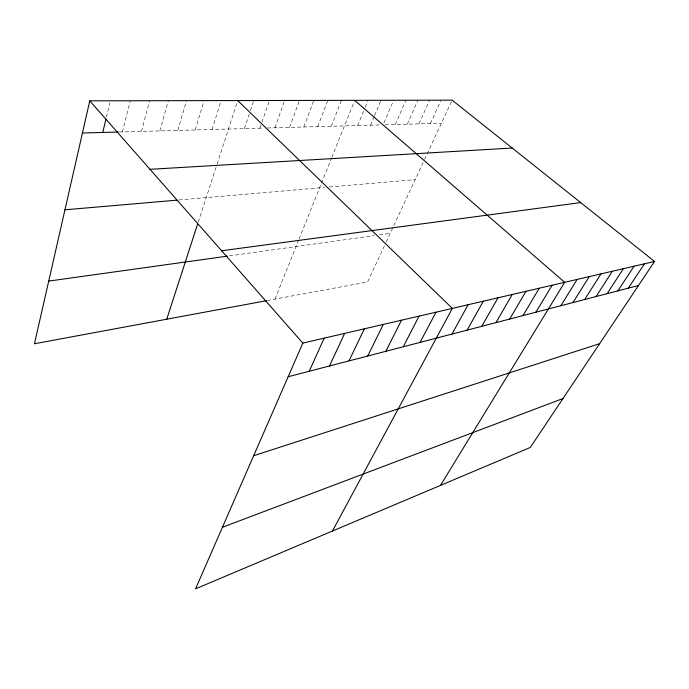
<?xml version="1.0" encoding="UTF-8"?>
<svg xmlns="http://www.w3.org/2000/svg" width="689" height="689" viewBox="0 0 689 689"><rect width="100%" height="100%" fill="white"/><g stroke="black" fill="none" stroke-linecap="round" stroke-linejoin="round"><path stroke-width="0.52" stroke-dasharray="3.44 2.58" d="M106.425 117.139L109.87 102.842M122.384 131.918L130.307 100.766M141.426 131.401L149.616 100.732M159.891 130.901L168.323 100.689M177.805 130.41L186.461 100.654M195.185 129.945L204.056 100.628M212.066 129.48L221.126 100.594M198.26 222.082L216.742 165.136M217.069 164.137L237.705 100.56M244.388 128.61L250.107 111.558M250.443 110.559L253.802 100.534M259.882 128.188L261.587 123.245M261.932 122.254L269.442 100.499M274.945 127.775L284.643 100.473M289.595 127.379L299.431 100.448M303.858 126.991L313.814 100.422M317.75 126.621L327.809 100.387M331.271 126.251L341.434 100.361M274.954 299.138L298.699 239.936M299.078 238.988L331.375 158.487M331.762 157.523L354.697 100.344M357.677 125.536L364.834 108.078M365.23 107.105L368.012 100.318M370.561 125.183L374.17 116.57M374.566 115.614L380.974 100.293M383.962 122.883L393.608 100.267M395.365 124.511L405.907 100.241M407.302 124.192L417.904 100.224M418.946 123.874L429.6 100.198M430.306 123.564L441.012 100.181M384.402 245.87L367.633 281.939L267.694 300.482M386.184 242.037L424.157 160.348M424.596 159.417L452.139 100.155M229.437 255.86L374.308 235.629M379.346 234.923L390.189 233.416M178.985 199.974L324.597 187.425M329.592 186.995L415.2 179.614M119.283 132.004L263.103 128.102M267.41 127.982L381.026 124.898M385.16 124.787L441.399 123.262"/><path stroke-width="1.03" d="M654.55 261.45L302.833 343.105L195.547 588.845L530.297 447.462L654.55 261.45L452.139 100.155L89.768 100.844L34.45 343.751L266.66 300.671M102.73 132.452L105.934 119.18M166.729 319.214L197.605 224.106M309.223 371.268L324.174 338.153M329.48 365.988L344.664 333.39M348.978 360.907L364.352 328.825M367.745 356.024L383.291 324.424M385.823 351.312L401.523 320.196M403.254 346.774L419.076 316.113M420.066 342.39L436.008 312.186M332.46 531.021L452.329 308.396L237.705 100.56M451.984 334.079L468.089 304.736M467.133 330.134L483.299 301.205M481.792 326.319L498.009 297.794M495.968 322.624L512.228 294.496M509.696 319.05L525.983 291.301M522.994 315.588L539.289 288.209M535.878 312.229L552.19 285.212M440.486 485.392L564.679 282.318L354.697 100.344M560.855 305.727L577.149 279.415M572.955 302.574L589.233 276.616M584.694 299.517L600.954 273.895M596.088 296.546L612.314 271.259M607.147 293.669L623.347 268.693M617.895 290.87L634.052 266.212M628.334 288.148L644.448 263.792M222.426 527.274L562.991 398.518M253.673 455.713L599.637 343.656M288.148 376.754L638.479 285.504M48.721 281.095L227.387 256.144M221.625 250.77L580.681 202.583M64.955 209.809L176.935 200.154M149.978 169.305L512.22 148.032M82.447 133.003L118.241 132.03M89.768 100.844L302.833 343.105"/></g></svg>
